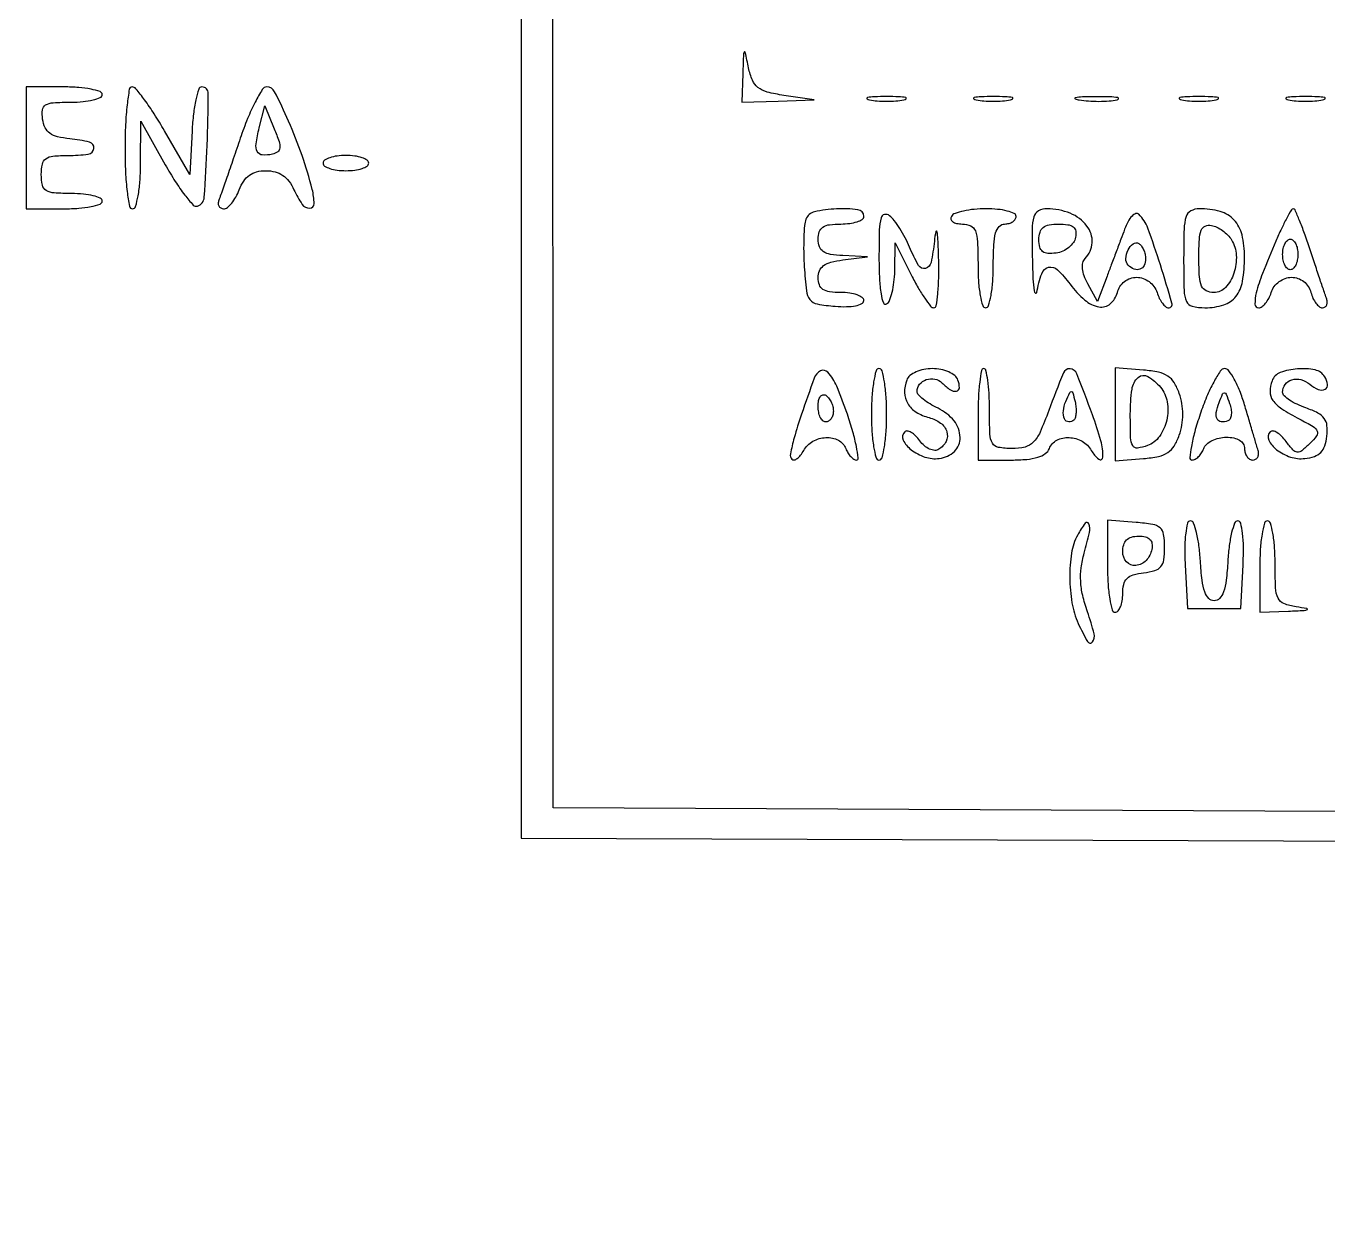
# Model space of a CAD drawing. Header units: millimetres. Extents: x 42961 to 43381, y 28224 to 28521.
# Drawn here: x 43285.74 to 43301.1, y 28317.02 to 28330.98 of the extents above; entities that cross this region are included whole.
import ezdxf

# ---------------------------------------------------------------- set-up
doc = ezdxf.new("R2010")
doc.units = ezdxf.units.MM

msp = doc.modelspace()

# ---------------------------------------------------------------- linework, layer by layer
for points in [[(43291.582, 28372.918), (43291.583, 28347.157), (43291.584, 28321.396), (43308.438, 28321.336, 0.000121), (43315.361, 28321.314, 0.000124), (43322.225, 28321.294, 0.00012)], [(43316.464, 28321.653, -0.000215), (43310.118, 28321.673, -0.000318), (43304.547, 28321.696), (43291.961, 28321.755), (43291.955, 28335.01, 0.000338), (43291.948, 28340.97, 0.000211), (43291.932, 28347.953, 0.000212), (43291.911, 28354.834, 0.000386), (43291.886, 28360.457)]]:
    msp.add_lwpolyline(points, format="xyb")
for points in [[(43294.197, 28330.415), (43294.187, 28330.078), (43294.613, 28330.091), (43295.04, 28330.104), (43294.681, 28330.158, -0.024462), (43294.484, 28330.198, -0.103591), (43294.376, 28330.251, -0.12875), (43294.311, 28330.336, -0.046885), (43294.265, 28330.482, 0.001805), (43294.226, 28330.665, 0.591189), (43294.214, 28330.669, 0.190728), (43294.205, 28330.648, 0.000976)], [(43285.745, 28329.539), (43285.745, 28328.821), (43286.194, 28328.821, 0.01883), (43286.366, 28328.827, 0.03053), (43286.511, 28328.847, 0.031449), (43286.617, 28328.876, 0.322437), (43286.643, 28328.911, 0.295869), (43286.62, 28328.945, 0.04382), (43286.537, 28328.974, 0.037669), (43286.421, 28328.994, 0.023598), (43286.283, 28329, -0.016149), (43286.075, 28329.007, -0.124134), (43285.983, 28329.037, -0.201266), (43285.938, 28329.1, -0.05449), (43285.924, 28329.225, -0.050766), (43285.937, 28329.347, -0.189121), (43285.978, 28329.411, -0.13443), (43286.062, 28329.442, -0.021436), (43286.238, 28329.449, 0.034197), (43286.479, 28329.466, 0.342587), (43286.545, 28329.533, 0.378118), (43286.494, 28329.606, 0.035641), (43286.261, 28329.646, -0.033257), (43286.116, 28329.67, -0.098739), (43286.025, 28329.711, -0.127529), (43285.97, 28329.777, -0.075029), (43285.94, 28329.876, -0.064285), (43285.939, 28329.987, -0.232738), (43285.976, 28330.045, -0.121927), (43286.065, 28330.072, -0.013777), (43286.277, 28330.078, 0.023189), (43286.417, 28330.085, 0.03707), (43286.535, 28330.105, 0.042776), (43286.62, 28330.133, 0.298098), (43286.643, 28330.168, 0.322437), (43286.617, 28330.203, 0.031449), (43286.511, 28330.231, 0.03053), (43286.366, 28330.251, 0.01883), (43286.194, 28330.258), (43285.745, 28330.258)], [(43286.912, 28329.539, 0.010616), (43286.918, 28329.252, 0.020476), (43286.937, 28329.023, 0.01702), (43286.965, 28328.851, 0.358912), (43287.002, 28328.821, 0.334769), (43287.037, 28328.847, 0.024968), (43287.066, 28328.972, 0.02665), (43287.087, 28329.139, 0.016354), (43287.095, 28329.337), (43287.099, 28329.854), (43287.387, 28329.339, 0.014647), (43287.504, 28329.143, 0.022896), (43287.617, 28328.983, 0.019058), (43287.716, 28328.865, 0.292881), (43287.765, 28328.852, 0.307792), (43287.847, 28328.956, 0.008257), (43287.881, 28329.569, 0.00796), (43287.894, 28330.182, 0.415959), (43287.818, 28330.258, 0.324225), (43287.782, 28330.231, 0.023914), (43287.748, 28330.106, 0.026066), (43287.719, 28329.939, 0.016173), (43287.702, 28329.741), (43287.675, 28329.225), (43287.377, 28329.741, 0.011281), (43287.257, 28329.939, 0.01683), (43287.142, 28330.106, 0.011901), (43287.041, 28330.236, 0.225375), (43286.995, 28330.258, 0.366884), (43286.962, 28330.23, 0.012236), (43286.937, 28330.047, 0.01796), (43286.918, 28329.815, 0.010871)], [(43288.271, 28329.652, -0.001123), (43288.189, 28329.411, -0.001442), (43288.113, 28329.19, -0.001105), (43288.048, 28329.006, -0.012424), (43288.021, 28328.933, 0.079079), (43288.011, 28328.89, 0.130244), (43288.018, 28328.854, 0.155297), (43288.04, 28328.83, 0.128041), (43288.074, 28328.821, 0.170252), (43288.119, 28328.836, 0.051894), (43288.17, 28328.887, 0.045263), (43288.219, 28328.959, 0.036171), (43288.259, 28329.045, -0.054906), (43288.312, 28329.148, -0.092103), (43288.378, 28329.217, -0.09468), (43288.464, 28329.257, -0.06085), (43288.573, 28329.27, -0.063752), (43288.681, 28329.256, -0.085559), (43288.771, 28329.215, -0.082383), (43288.845, 28329.145, -0.054658), (43288.904, 28329.045, 0.04239), (43289.001, 28328.873, 0.252894), (43289.09, 28328.827, 0.41306), (43289.141, 28328.881, 0.058279), (43289.12, 28329.049, 0.022403), (43288.999, 28329.451, 0.020253), (43288.84, 28329.854, 0.012607), (43288.676, 28330.202, 0.283193), (43288.585, 28330.258, 0.258951), (43288.531, 28330.228, 0.019735), (43288.447, 28330.08, 0.02319), (43288.357, 28329.884, 0.015345)], [(43288.649, 28329.464, -0.072569), (43288.531, 28329.455, -0.267691), (43288.472, 28329.495, -0.153688), (43288.457, 28329.588, -0.023647), (43288.495, 28329.776), (43288.56, 28330.033), (43288.671, 28329.764, -0.014739), (43288.728, 28329.615, -0.102412), (43288.738, 28329.538, -0.220938), (43288.712, 28329.493, -0.101007)], [(43295.691, 28330.105, 0.029693), (43295.783, 28330.092, 0.017887), (43295.893, 28330.089, 0.017887), (43296.003, 28330.092, 0.029693), (43296.095, 28330.105, 0.142433), (43296.123, 28330.119, 0.611425), (43296.119, 28330.132, 0.039503), (43296.038, 28330.141, 0.008087), (43295.893, 28330.144, 0.008087), (43295.748, 28330.141, 0.039503), (43295.667, 28330.132, 0.611425), (43295.663, 28330.119, 0.142433)], [(43296.949, 28330.105, 0.029693), (43297.041, 28330.092, 0.017887), (43297.151, 28330.089, 0.017887), (43297.261, 28330.092, 0.029693), (43297.353, 28330.105, 0.142433), (43297.38, 28330.119, 0.611425), (43297.377, 28330.132, 0.039503), (43297.295, 28330.141, 0.008087), (43297.151, 28330.144, 0.008087), (43297.006, 28330.141, 0.039503), (43296.925, 28330.132, 0.611425), (43296.921, 28330.119, 0.142433)], [(43298.162, 28330.104, 0.022548), (43298.272, 28330.092, 0.015659), (43298.396, 28330.088, 0.015827), (43298.517, 28330.093, 0.031163), (43298.611, 28330.105, 0.248898), (43298.628, 28330.119, 0.49082), (43298.621, 28330.132, 0.030832), (43298.524, 28330.14, 0.00738), (43298.363, 28330.142, 0.006817), (43298.202, 28330.14, 0.040183), (43298.119, 28330.13, 0.720633), (43298.117, 28330.118, 0.075924)], [(43299.373, 28330.105, 0.029693), (43299.465, 28330.092, 0.017887), (43299.575, 28330.089, 0.017887), (43299.686, 28330.092, 0.029693), (43299.778, 28330.105, 0.142433), (43299.805, 28330.119, 0.611425), (43299.802, 28330.132, 0.039503), (43299.72, 28330.141, 0.008087), (43299.575, 28330.144, 0.008087), (43299.431, 28330.141, 0.039503), (43299.349, 28330.132, 0.611425), (43299.346, 28330.119, 0.142433)], [(43300.631, 28330.105, 0.029693), (43300.723, 28330.092, 0.017887), (43300.833, 28330.089, 0.017887), (43300.943, 28330.092, 0.029693), (43301.035, 28330.105, 0.142433), (43301.063, 28330.119, 0.611425), (43301.059, 28330.132, 0.039503), (43300.978, 28330.141, 0.008087), (43300.833, 28330.144, 0.008087), (43300.688, 28330.141, 0.039503), (43300.607, 28330.132, 0.611425), (43300.603, 28330.119, 0.142433)], [(43289.247, 28329.36, 0.254951), (43289.266, 28329.325, 0.06271), (43289.326, 28329.296, 0.048861), (43289.413, 28329.276, 0.031626), (43289.517, 28329.27, 0.031626), (43289.62, 28329.276, 0.048861), (43289.707, 28329.296, 0.06271), (43289.767, 28329.325, 0.254951), (43289.786, 28329.36, 0.254951), (43289.767, 28329.394, 0.06271), (43289.707, 28329.423, 0.048861), (43289.62, 28329.443, 0.031626), (43289.517, 28329.449, 0.031626), (43289.413, 28329.443, 0.048861), (43289.326, 28329.423, 0.06271), (43289.266, 28329.394, 0.254951)], [(43294.942, 28328.697, 0.070665), (43294.925, 28328.624, 0.012314), (43294.917, 28328.481, 0.013157), (43294.915, 28328.312, 0.011459), (43294.922, 28328.136, 0.012283), (43294.947, 28327.853, 0.138837), (43294.989, 28327.75, 0.183182), (43295.075, 28327.698, 0.024776), (43295.287, 28327.67, 0.024401), (43295.421, 28327.666, 0.045629), (43295.528, 28327.677, 0.063099), (43295.601, 28327.702, 0.287917), (43295.624, 28327.738, 0.245934), (43295.605, 28327.774, 0.066712), (43295.545, 28327.805, 0.051413), (43295.458, 28327.826, 0.033582), (43295.354, 28327.833, -0.030909), (43295.221, 28327.841, -0.112886), (43295.142, 28327.87, -0.16354), (43295.1, 28327.923, -0.087507), (43295.085, 28328.007, -0.100783), (43295.102, 28328.09, -0.1371), (43295.15, 28328.15, -0.094495), (43295.237, 28328.191, -0.030931), (43295.377, 28328.217), (43295.669, 28328.253), (43295.377, 28328.268, -0.028006), (43295.231, 28328.283, -0.10675), (43295.146, 28328.316, -0.159285), (43295.101, 28328.373, -0.088322), (43295.085, 28328.462, -0.081208), (43295.099, 28328.549, -0.166173), (43295.141, 28328.604, -0.116834), (43295.22, 28328.633, -0.030703), (43295.354, 28328.641, 0.031626), (43295.458, 28328.648, 0.048861), (43295.545, 28328.668, 0.06271), (43295.605, 28328.696, 0.254951), (43295.624, 28328.731, 0.376772), (43295.555, 28328.81, 0.044813), (43295.303, 28328.82, 0.042719), (43295.043, 28328.784, 0.251082)], [(43296.657, 28328.731, 0.202618), (43296.651, 28328.697, 0.181468), (43296.672, 28328.668, 0.104212), (43296.719, 28328.648, 0.047867), (43296.786, 28328.641, -0.110639), (43296.885, 28328.619, -0.195385), (43296.94, 28328.559, -0.080115), (43296.965, 28328.432, -0.00961), (43296.971, 28328.147, 0.017105), (43296.977, 28327.958, 0.027868), (43296.997, 28327.798, 0.026982), (43297.026, 28327.679, 0.332234), (43297.061, 28327.653, 0.332234), (43297.096, 28327.679, 0.026982), (43297.124, 28327.798, 0.027868), (43297.144, 28327.958, 0.017105), (43297.151, 28328.147, -0.01212), (43297.157, 28328.394, -0.054498), (43297.179, 28328.536, -0.118311), (43297.221, 28328.613, -0.211442), (43297.285, 28328.641, 0.064853), (43297.337, 28328.648, 0.082425), (43297.38, 28328.668, 0.098894), (43297.41, 28328.697, 0.148195), (43297.42, 28328.731, 0.293924), (43297.398, 28328.766, 0.044731), (43297.316, 28328.794, 0.038191), (43297.202, 28328.814, 0.023957), (43297.066, 28328.821, 0.023552), (43296.926, 28328.814, 0.030444), (43296.8, 28328.794, 0.031293), (43296.7, 28328.766, 0.17067)], [(43297.612, 28328.215, 0.00664), (43297.619, 28327.995, 0.022499), (43297.632, 28327.852, 0.208217), (43297.648, 28327.826, 0.548328), (43297.664, 28327.833, -0.038), (43297.722, 28328.055, -0.254003), (43297.803, 28328.13, -0.261177), (43297.908, 28328.102, -0.039687), (43298.056, 28327.931, 0.054853), (43298.23, 28327.744, 0.135783), (43298.397, 28327.664, 0.222582), (43298.53, 28327.7, 0.154745), (43298.614, 28327.833, -0.081569), (43298.645, 28327.904, -0.081232), (43298.698, 28327.962, -0.081881), (43298.767, 28328, -0.084816), (43298.843, 28328.012, -0.087347), (43298.918, 28327.999, -0.07414), (43298.989, 28327.961, -0.073283), (43299.046, 28327.903, -0.081765), (43299.082, 28327.833, 0.037418), (43299.109, 28327.764, 0.047757), (43299.145, 28327.706, 0.055735), (43299.183, 28327.666, 0.176879), (43299.217, 28327.653, 0.498766), (43299.258, 28327.706, 0.006779), (43299.121, 28328.158, 0.011316), (43298.973, 28328.592, 0.10872), (43298.868, 28328.756, 0.292248), (43298.832, 28328.764, 0.115318), (43298.788, 28328.735, 0.066837), (43298.741, 28328.67, 0.034375), (43298.7, 28328.579, -0.000555), (43298.656, 28328.461, -0.000282), (43298.6, 28328.313, -0.00028), (43298.543, 28328.16, -0.00042), (43298.492, 28328.026), (43298.379, 28327.725), (43298.265, 28327.936, -0.037016), (43298.223, 28328.03, -0.061409), (43298.204, 28328.114, -0.079017), (43298.208, 28328.183, -0.14144), (43298.234, 28328.233, 0.182773), (43298.317, 28328.42, 0.177982), (43298.256, 28328.617, 0.134094), (43298.058, 28328.767, 0.096625), (43297.785, 28328.821, 0.126767), (43297.685, 28328.795, 0.199585), (43297.63, 28328.726, 0.068226), (43297.609, 28328.579, 0.006532)], [(43299.396, 28328.237, 0.005977), (43299.4, 28327.854, 0.096003), (43299.428, 28327.728, 0.237989), (43299.496, 28327.671, 0.057433), (43299.647, 28327.653, 0.074811), (43299.869, 28327.687, 0.153578), (43300.012, 28327.785, 0.124683), (43300.09, 28327.964, 0.041621), (43300.114, 28328.252, 0.057824), (43300.084, 28328.514, 0.131168), (43299.99, 28328.688, 0.138198), (43299.826, 28328.788, 0.067289), (43299.581, 28328.821, 0.124953), (43299.481, 28328.795, 0.193837), (43299.425, 28328.728, 0.069804), (43299.401, 28328.583, 0.007237)], [(43300.483, 28328.439, 0.006967), (43300.326, 28328.057, 0.031417), (43300.252, 28327.828, 0.06929), (43300.237, 28327.697, 0.406716), (43300.282, 28327.653, 0.162178), (43300.32, 28327.666, 0.060682), (43300.362, 28327.706, 0.051981), (43300.4, 28327.764, 0.042572), (43300.429, 28327.833, -0.081765), (43300.464, 28327.903, -0.073283), (43300.522, 28327.961, -0.07414), (43300.593, 28327.999, -0.087347), (43300.668, 28328.012, -0.084816), (43300.744, 28328, -0.081881), (43300.812, 28327.962, -0.081232), (43300.865, 28327.904, -0.081569), (43300.897, 28327.833, 0.043617), (43300.921, 28327.764, 0.054461), (43300.956, 28327.706, 0.064564), (43300.995, 28327.666, 0.167833), (43301.033, 28327.653, 0.144368), (43301.063, 28327.662, 0.150349), (43301.083, 28327.686, 0.11793), (43301.089, 28327.723, 0.071212), (43301.08, 28327.766, -0.006425), (43301.056, 28327.834, -0.000812), (43301.005, 28327.983, -0.000953), (43300.946, 28328.161, -0.000792), (43300.884, 28328.349, 0.007326), (43300.821, 28328.53, 0.011708), (43300.762, 28328.682, 0.005617), (43300.709, 28328.807, 0.296933), (43300.688, 28328.821, 0.268715), (43300.666, 28328.808, 0.007322), (43300.611, 28328.709, 0.01326), (43300.549, 28328.585, 0.008468)], [(43295.803, 28328.243, 0.010888), (43295.809, 28327.992, 0.029985), (43295.827, 28327.816, 0.048979), (43295.855, 28327.711, 0.472357), (43295.893, 28327.698, 0.162631), (43295.928, 28327.74, 0.032685), (43295.958, 28327.835, 0.031389), (43295.98, 28327.954, 0.024838), (43295.989, 28328.085), (43295.994, 28328.417), (43296.186, 28328.035, 0.014092), (43296.265, 28327.889, 0.020744), (43296.343, 28327.765, 0.016822), (43296.412, 28327.671, 0.228523), (43296.45, 28327.653, 0.367797), (43296.478, 28327.677, 0.01495), (43296.496, 28327.818, 0.019978), (43296.507, 28327.999, 0.012056), (43296.507, 28328.215, 0.00331), (43296.498, 28328.463, 0.045124), (43296.487, 28328.553, 0.816098), (43296.473, 28328.553, 0.019739), (43296.456, 28328.439, -0.025183), (43296.417, 28328.186, -0.290248), (43296.35, 28328.117, -0.336004), (43296.269, 28328.153, -0.02936), (43296.164, 28328.369, 0.023018), (43296.112, 28328.478, 0.020408), (43296.049, 28328.587, 0.020908), (43295.984, 28328.681, 0.057081), (43295.928, 28328.739, 0.237633), (43295.868, 28328.753, 0.277688), (43295.827, 28328.712, 0.055684), (43295.807, 28328.571, 0.006084)], [(43298.122, 28328.484, -0.107272), (43298.095, 28328.422, -0.069535), (43298.041, 28328.365, -0.065066), (43297.97, 28328.321, -0.069036), (43297.891, 28328.298, -0.046977), (43297.793, 28328.293, -0.155535), (43297.733, 28328.316, -0.169909), (43297.7, 28328.367, -0.058652), (43297.689, 28328.455, -0.070751), (43297.702, 28328.544, -0.153935), (43297.74, 28328.601, -0.127862), (43297.809, 28328.632, -0.042182), (43297.921, 28328.641, -0.035475), (43298.03, 28328.633, -0.131095), (43298.094, 28328.606, -0.187968), (43298.123, 28328.558, -0.088399)], [(43299.961, 28328.453, -0.129854), (43300.017, 28328.272, -0.092297), (43299.988, 28328.061, -0.103794), (43299.89, 28327.893, -0.211671), (43299.753, 28327.833, -0.106104), (43299.661, 28327.853, -0.186935), (43299.608, 28327.907, -0.088794), (43299.582, 28328.017, -0.013628), (43299.575, 28328.244, -0.013086), (43299.581, 28328.459, -0.079293), (43299.604, 28328.568, -0.196517), (43299.65, 28328.617, -0.156277), (43299.723, 28328.625, -0.06752), (43299.786, 28328.604, -0.040807), (43299.854, 28328.563, -0.040163), (43299.915, 28328.51, -0.055346)], [(43300.743, 28328.282, -0.048028), (43300.736, 28328.213, -0.068025), (43300.717, 28328.155, -0.088204), (43300.688, 28328.116, -0.191087), (43300.653, 28328.102, -0.191087), (43300.619, 28328.116, -0.088204), (43300.59, 28328.155, -0.068025), (43300.57, 28328.213, -0.048028), (43300.563, 28328.282, -0.048028), (43300.57, 28328.351, -0.068025), (43300.59, 28328.409, -0.088204), (43300.619, 28328.448, -0.191087), (43300.653, 28328.462, -0.191087), (43300.688, 28328.448, -0.088204), (43300.717, 28328.409, -0.068025), (43300.736, 28328.351, -0.048028)], [(43298.947, 28328.232, -0.10924), (43298.929, 28328.153, -0.197274), (43298.881, 28328.108, -0.1881), (43298.814, 28328.109, -0.099868), (43298.743, 28328.156, -0.210351), (43298.714, 28328.232, -0.101767), (43298.74, 28328.335, -0.122354), (43298.8, 28328.408, -0.305994), (43298.866, 28328.411, -0.096533), (43298.897, 28328.382, -0.052635), (43298.923, 28328.338, -0.049696), (43298.941, 28328.285, -0.055887)], [(43295.714, 28326.396, 0.015416), (43295.72, 28326.188, 0.025878), (43295.74, 28326.014, 0.024068), (43295.768, 28325.884, 0.339565), (43295.803, 28325.857, 0.339565), (43295.839, 28325.884, 0.024068), (43295.867, 28326.014, 0.025878), (43295.887, 28326.188, 0.015416), (43295.893, 28326.396, 0.015416), (43295.887, 28326.604, 0.025878), (43295.867, 28326.778, 0.024068), (43295.839, 28326.908, 0.339565), (43295.803, 28326.935, 0.339565), (43295.768, 28326.908, 0.024068), (43295.74, 28326.778, 0.025878), (43295.72, 28326.604, 0.015416)], [(43296.13, 28326.8, 0.097657), (43296.105, 28326.653, 0.1292), (43296.142, 28326.523, 0.120152), (43296.242, 28326.422, 0.077565), (43296.394, 28326.357, -0.097855), (43296.53, 28326.293, -0.160723), (43296.603, 28326.19, -0.191715), (43296.594, 28326.077, -0.140114), (43296.508, 28325.983, -0.157669), (43296.46, 28325.971, -0.087752), (43296.4, 28325.986, -0.07236), (43296.338, 28326.026, -0.057169), (43296.285, 28326.084, 0.038622), (43296.234, 28326.142, 0.062856), (43296.183, 28326.183, 0.089578), (43296.137, 28326.199, 0.245235), (43296.106, 28326.189, 0.317468), (43296.089, 28326.093, 0.118115), (43296.181, 28325.979, 0.084708), (43296.345, 28325.892, 0.108927), (43296.514, 28325.875, 0.164398), (43296.692, 28325.959, 0.210072), (43296.76, 28326.124, 0.166262), (43296.688, 28326.319, 0.11042), (43296.499, 28326.467, -0.024436), (43296.405, 28326.518, -0.032778), (43296.325, 28326.574, -0.034396), (43296.268, 28326.627, -0.191682), (43296.252, 28326.665, -0.169417), (43296.282, 28326.751, -0.143944), (43296.361, 28326.806, -0.135175), (43296.462, 28326.812, -0.144904), (43296.548, 28326.765, 0.047002), (43296.645, 28326.685, 0.198035), (43296.717, 28326.67, 0.360982), (43296.751, 28326.71, 0.092011), (43296.734, 28326.8, 0.133279), (43296.696, 28326.852, 0.06376), (43296.625, 28326.896, 0.055896), (43296.533, 28326.925, 0.049127), (43296.432, 28326.935, 0.049127), (43296.332, 28326.925, 0.055896), (43296.24, 28326.896, 0.06376), (43296.168, 28326.852, 0.133279)], [(43296.971, 28326.396), (43296.971, 28325.857), (43297.365, 28325.857, 0.021796), (43297.545, 28325.865, 0.051552), (43297.676, 28325.89, 0.0754), (43297.764, 28325.932, 0.153735), (43297.812, 28325.992, -0.184276), (43297.9, 28326.09, -0.13055), (43298.046, 28326.122, -0.11809), (43298.2, 28326.078, -0.137509), (43298.307, 28325.97, 0.098772), (43298.395, 28325.867, 0.61531), (43298.443, 28325.889, 0.076433), (43298.419, 28326.084, 0.019118), (43298.32, 28326.391, 0.005992), (43298.137, 28326.872, 0.282565), (43298.057, 28326.933, 0.331578), (43297.978, 28326.884, 0.007364), (43297.805, 28326.44, -0.014665), (43297.702, 28326.184, -0.088943), (43297.622, 28326.066, -0.142579), (43297.525, 28326.01, -0.059399), (43297.372, 28325.992, -0.041254), (43297.211, 28326.006, -0.226076), (43297.141, 28326.055, -0.120346), (43297.111, 28326.161, -0.008853), (43297.106, 28326.464, 0.01343), (43297.101, 28326.645, 0.022088), (43297.086, 28326.797, 0.017924), (43297.065, 28326.914, 0.353572), (43297.038, 28326.935, 0.361604), (43297.012, 28326.913, 0.014055), (43296.991, 28326.777, 0.019348), (43296.976, 28326.602, 0.011735)], [(43298.588, 28326.396), (43298.588, 28325.846), (43298.923, 28325.874, 0.029675), (43299.1, 28325.899, 0.094331), (43299.209, 28325.945, 0.112443), (43299.284, 28326.022, 0.052242), (43299.344, 28326.149, 0.042791), (43299.375, 28326.27, 0.041327), (43299.386, 28326.396, 0.041327), (43299.375, 28326.522, 0.042791), (43299.344, 28326.643, 0.052242), (43299.284, 28326.77, 0.112443), (43299.209, 28326.847, 0.094331), (43299.1, 28326.892, 0.029675), (43298.923, 28326.918), (43298.588, 28326.946)], [(43299.59, 28326.396, 0.013603), (43299.526, 28326.189, 0.02409), (43299.487, 28326.015, 0.02277), (43299.469, 28325.884, 0.438997), (43299.494, 28325.857, 0.130716), (43299.531, 28325.867, 0.06305), (43299.571, 28325.897, 0.056096), (43299.607, 28325.94, 0.052161), (43299.633, 28325.992, -0.119725), (43299.668, 28326.043, -0.065064), (43299.732, 28326.087, -0.059009), (43299.813, 28326.116, -0.058092), (43299.899, 28326.126, -0.05124), (43299.988, 28326.117, -0.089017), (43300.056, 28326.09, -0.115825), (43300.099, 28326.047, -0.138282), (43300.114, 28325.992, 0.069846), (43300.122, 28325.94, 0.085748), (43300.143, 28325.897, 0.100098), (43300.174, 28325.867, 0.138539), (43300.211, 28325.857, 0.12779), (43300.245, 28325.866, 0.138856), (43300.269, 28325.89, 0.119705), (43300.279, 28325.926, 0.081218), (43300.274, 28325.969, -0.000374), (43300.254, 28326.036, -0.000053), (43300.213, 28326.174, -0.000061), (43300.165, 28326.337, -0.000052), (43300.114, 28326.508, 0.021782), (43300.057, 28326.672, 0.031755), (43299.993, 28326.809, 0.03272), (43299.929, 28326.91, 0.238846), (43299.879, 28326.935, 0.251866), (43299.828, 28326.907, 0.022604), (43299.75, 28326.776, 0.025133), (43299.667, 28326.602, 0.016818)], [(43300.438, 28326.792, 0.093036), (43300.415, 28326.664, 0.155381), (43300.448, 28326.56, 0.095932), (43300.552, 28326.462, 0.022436), (43300.76, 28326.342, -0.012655), (43300.925, 28326.251, -0.161836), (43300.971, 28326.199, -0.268397), (43300.964, 28326.143, -0.036334), (43300.883, 28326.051, -0.023893), (43300.79, 28325.967, -0.194336), (43300.736, 28325.95, -0.191112), (43300.685, 28325.976, -0.023004), (43300.604, 28326.075, 0.036442), (43300.55, 28326.137, 0.05953), (43300.496, 28326.18, 0.084319), (43300.449, 28326.199, 0.254873), (43300.417, 28326.189, 0.317468), (43300.4, 28326.093, 0.118115), (43300.492, 28325.979, 0.084708), (43300.656, 28325.892, 0.108927), (43300.825, 28325.875, 0.053167), (43300.938, 28325.9, 0.116664), (43301.013, 28325.947, 0.11517), (43301.059, 28326.023, 0.051049), (43301.085, 28326.138, 0.052347), (43301.086, 28326.264, 0.137253), (43301.054, 28326.348, 0.116815), (43300.979, 28326.411, 0.03271), (43300.838, 28326.471, -0.027129), (43300.733, 28326.514, -0.037239), (43300.644, 28326.564, -0.041038), (43300.581, 28326.615, -0.206337), (43300.563, 28326.655, -0.157736), (43300.594, 28326.748, -0.1659), (43300.672, 28326.804, -0.140304), (43300.779, 28326.805, -0.106031), (43300.884, 28326.75, 0.0747), (43300.984, 28326.69, 0.218235), (43301.063, 28326.692, 0.315081), (43301.093, 28326.748, 0.110053), (43301.061, 28326.839, 0.206514), (43300.946, 28326.919, 0.069604), (43300.738, 28326.932, 0.069968), (43300.535, 28326.888, 0.215659)], [(43295.039, 28326.822, 0.004355), (43294.889, 28326.396, 0.015444), (43294.803, 28326.118, 0.016325), (43294.758, 28325.928, 0.252108), (43294.776, 28325.866, 0.25805), (43294.803, 28325.858, 0.103581), (43294.839, 28325.875, 0.067394), (43294.879, 28325.914, 0.038471), (43294.916, 28325.97, -0.137509), (43295.024, 28326.078, -0.11809), (43295.178, 28326.122, -0.13055), (43295.324, 28326.09, -0.184276), (43295.412, 28325.992, 0.044808), (43295.437, 28325.94, 0.051669), (43295.47, 28325.897, 0.05909), (43295.505, 28325.867, 0.146714), (43295.538, 28325.857, 0.452778), (43295.559, 28325.881, 0.016839), (43295.537, 28326.015, 0.02048), (43295.495, 28326.189, 0.011642), (43295.43, 28326.396, 0.016812), (43295.305, 28326.728, 0.08757), (43295.2, 28326.892, 0.338631), (43295.114, 28326.908, 0.188772)], [(43299.122, 28326.716, -0.132924), (43299.201, 28326.542, -0.095844), (43299.196, 28326.327, -0.098888), (43299.111, 28326.136, -0.15286), (43298.969, 28326.027, -0.057459), (43298.852, 28325.998, -0.308051), (43298.796, 28326.027, -0.117489), (43298.771, 28326.119, -0.007449), (43298.767, 28326.399, -0.033833), (43298.787, 28326.692, -0.178467), (43298.861, 28326.832, -0.328673), (43298.974, 28326.842, -0.084439)], [(43295.265, 28326.435, -0.067639), (43295.258, 28326.386, -0.08433), (43295.238, 28326.344, -0.09965), (43295.209, 28326.316, -0.142666), (43295.175, 28326.306, -0.195654), (43295.14, 28326.32, -0.086673), (43295.111, 28326.36, -0.066561), (43295.092, 28326.42, -0.0466), (43295.085, 28326.491, -0.047867), (43295.091, 28326.558, -0.104212), (43295.111, 28326.605, -0.181468), (43295.141, 28326.626, -0.202618), (43295.175, 28326.62, -0.08825), (43295.209, 28326.59, -0.053305), (43295.238, 28326.543, -0.051278), (43295.258, 28326.489, -0.061875)], [(43298.102, 28326.329, -0.220948), (43298.04, 28326.306, -0.276564), (43297.991, 28326.341, -0.130073), (43297.977, 28326.437, -0.074943), (43298.007, 28326.549, -0.006675), (43298.053, 28326.652, -0.299388), (43298.072, 28326.664, -0.331063), (43298.089, 28326.651, -0.007526), (43298.115, 28326.546, -0.03472), (43298.126, 28326.479, -0.039523), (43298.127, 28326.415, -0.043304), (43298.119, 28326.361, -0.13795)], [(43299.917, 28326.319, -0.113119), (43299.838, 28326.308, -0.264736), (43299.791, 28326.341, -0.160062), (43299.781, 28326.417, -0.045292), (43299.814, 28326.534, -0.00941), (43299.855, 28326.636, -0.321298), (43299.876, 28326.649, -0.286809), (43299.897, 28326.633, -0.008116), (43299.938, 28326.524, -0.046499), (43299.956, 28326.455, -0.065629), (43299.958, 28326.392, -0.084725), (43299.944, 28326.344, -0.193502)], [(43298.146, 28324.973, 0.084094), (43298.074, 28324.759, 0.040687), (43298.053, 28324.47, 0.040271), (43298.079, 28324.173, 0.065011), (43298.153, 28323.93, 0.023329), (43298.263, 28323.715, 0.532848), (43298.321, 28323.711, 0.235263), (43298.341, 28323.807, 0.017501), (43298.261, 28324.068, -0.025952), (43298.205, 28324.26, -0.043716), (43298.182, 28324.426, -0.046461), (43298.188, 28324.586, -0.03425), (43298.224, 28324.759, 0.013961), (43298.284, 28325.002, 0.141964), (43298.277, 28325.105, 0.5973), (43298.234, 28325.111, 0.036502)], [(43298.498, 28324.605, 0.015212), (43298.504, 28324.395, 0.025678), (43298.524, 28324.219, 0.023809), (43298.552, 28324.088, 0.340304), (43298.588, 28324.061, 0.222198), (43298.622, 28324.077, 0.076733), (43298.651, 28324.125, 0.058353), (43298.671, 28324.196, 0.039203), (43298.677, 28324.279, -0.055836), (43298.69, 28324.389, -0.141505), (43298.728, 28324.459, -0.127216), (43298.801, 28324.502, -0.041197), (43298.924, 28324.526, 0.042092), (43299.055, 28324.553, 0.150028), (43299.126, 28324.599, 0.139442), (43299.161, 28324.679, 0.034539), (43299.171, 28324.824, 0.036644), (43299.16, 28324.979, 0.177086), (43299.118, 28325.056, 0.140701), (43299.031, 28325.097, 0.020378), (43298.835, 28325.121), (43298.498, 28325.149)], [(43299.414, 28324.622), (43299.441, 28324.106), (43299.755, 28324.106), (43300.069, 28324.106), (43300.096, 28324.622, 0.014695), (43300.101, 28324.829, 0.028531), (43300.091, 28324.993, 0.030852), (43300.069, 28325.111, 0.34439), (43300.034, 28325.139, 0.313945), (43299.997, 28325.113, 0.027826), (43299.962, 28325, 0.028501), (43299.934, 28324.848, 0.017811), (43299.917, 28324.667, -0.014451), (43299.897, 28324.44, -0.053896), (43299.866, 28324.301, -0.104623), (43299.819, 28324.224, -0.20874), (43299.755, 28324.196, -0.20874), (43299.691, 28324.224, -0.104623), (43299.644, 28324.301, -0.053896), (43299.613, 28324.44, -0.014451), (43299.593, 28324.667, 0.017811), (43299.576, 28324.848, 0.028501), (43299.548, 28325, 0.027826), (43299.513, 28325.113, 0.313945), (43299.476, 28325.139, 0.34439), (43299.441, 28325.111, 0.030852), (43299.42, 28324.993, 0.028531), (43299.409, 28324.829, 0.014695)], [(43300.294, 28324.6), (43300.294, 28324.061), (43300.631, 28324.074, 0.002217), (43300.818, 28324.083, 0.117172), (43300.852, 28324.092, 0.703743), (43300.85, 28324.104, 0.005737), (43300.721, 28324.125, -0.055409), (43300.578, 28324.163, -0.192222), (43300.509, 28324.227, -0.100329), (43300.48, 28324.349, -0.009861), (43300.474, 28324.651, 0.017315), (43300.467, 28324.838, 0.028195), (43300.447, 28324.995, 0.027523), (43300.419, 28325.112, 0.331037), (43300.384, 28325.139, 0.339565), (43300.348, 28325.111, 0.024068), (43300.32, 28324.981, 0.025878), (43300.3, 28324.808, 0.015416)], [(43299.02, 28324.803, -0.143076), (43298.953, 28324.672, -0.183129), (43298.832, 28324.614, -0.232055), (43298.723, 28324.655, -0.188778), (43298.677, 28324.773, -0.067185), (43298.689, 28324.856, -0.12999), (43298.722, 28324.914, -0.12999), (43298.78, 28324.948, -0.067185), (43298.864, 28324.959, -0.055256), (43298.946, 28324.95, -0.142094), (43298.998, 28324.921, -0.164476), (43299.022, 28324.873, -0.081073)]]:
    msp.add_lwpolyline(points, format="xyb", close=True)

doc.saveas('drawing.dxf')
